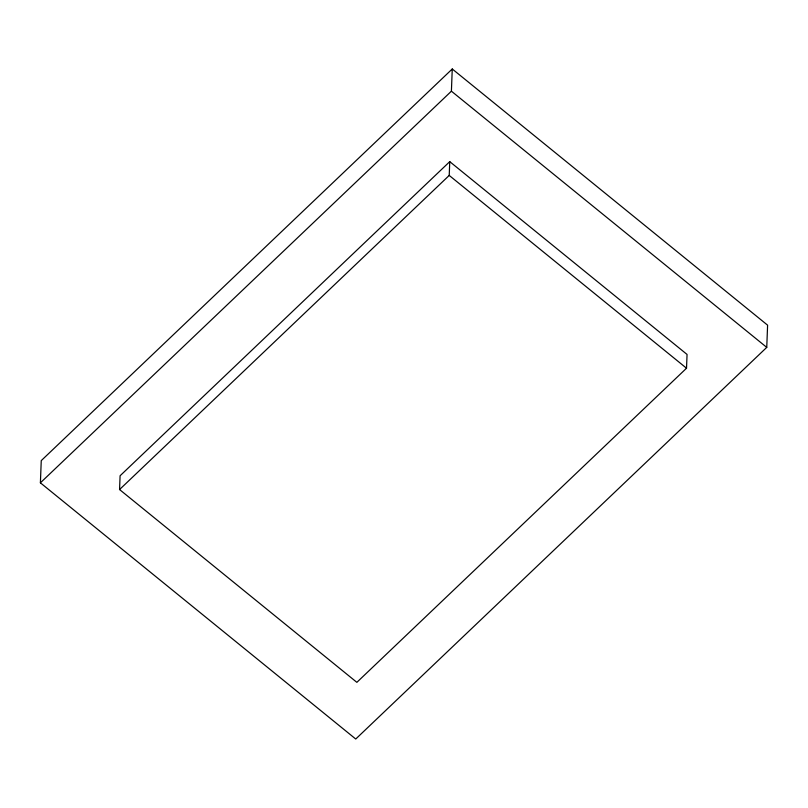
<?xml version="1.0" encoding="UTF-8"?>
<svg xmlns="http://www.w3.org/2000/svg" width="808" height="808" viewBox="0 0 808 808"><rect width="100%" height="100%" fill="white"/><g stroke="black" fill="none" stroke-linecap="round" stroke-linejoin="round"><path stroke-width="1.21" d="M40.4 482.831L41.248 460.621L452.258 68.983L767.6 325.169L766.752 347.379L355.742 739.017L40.4 482.831L451.409 91.183L452.258 68.983M119.564 489.547L120.089 475.771L449.753 161.64L687.053 354.439L686.527 368.216L356.863 682.336L119.564 489.547L449.218 175.427L449.753 161.64M451.409 91.183L766.752 347.379M449.218 175.427L686.527 368.216"/></g></svg>
